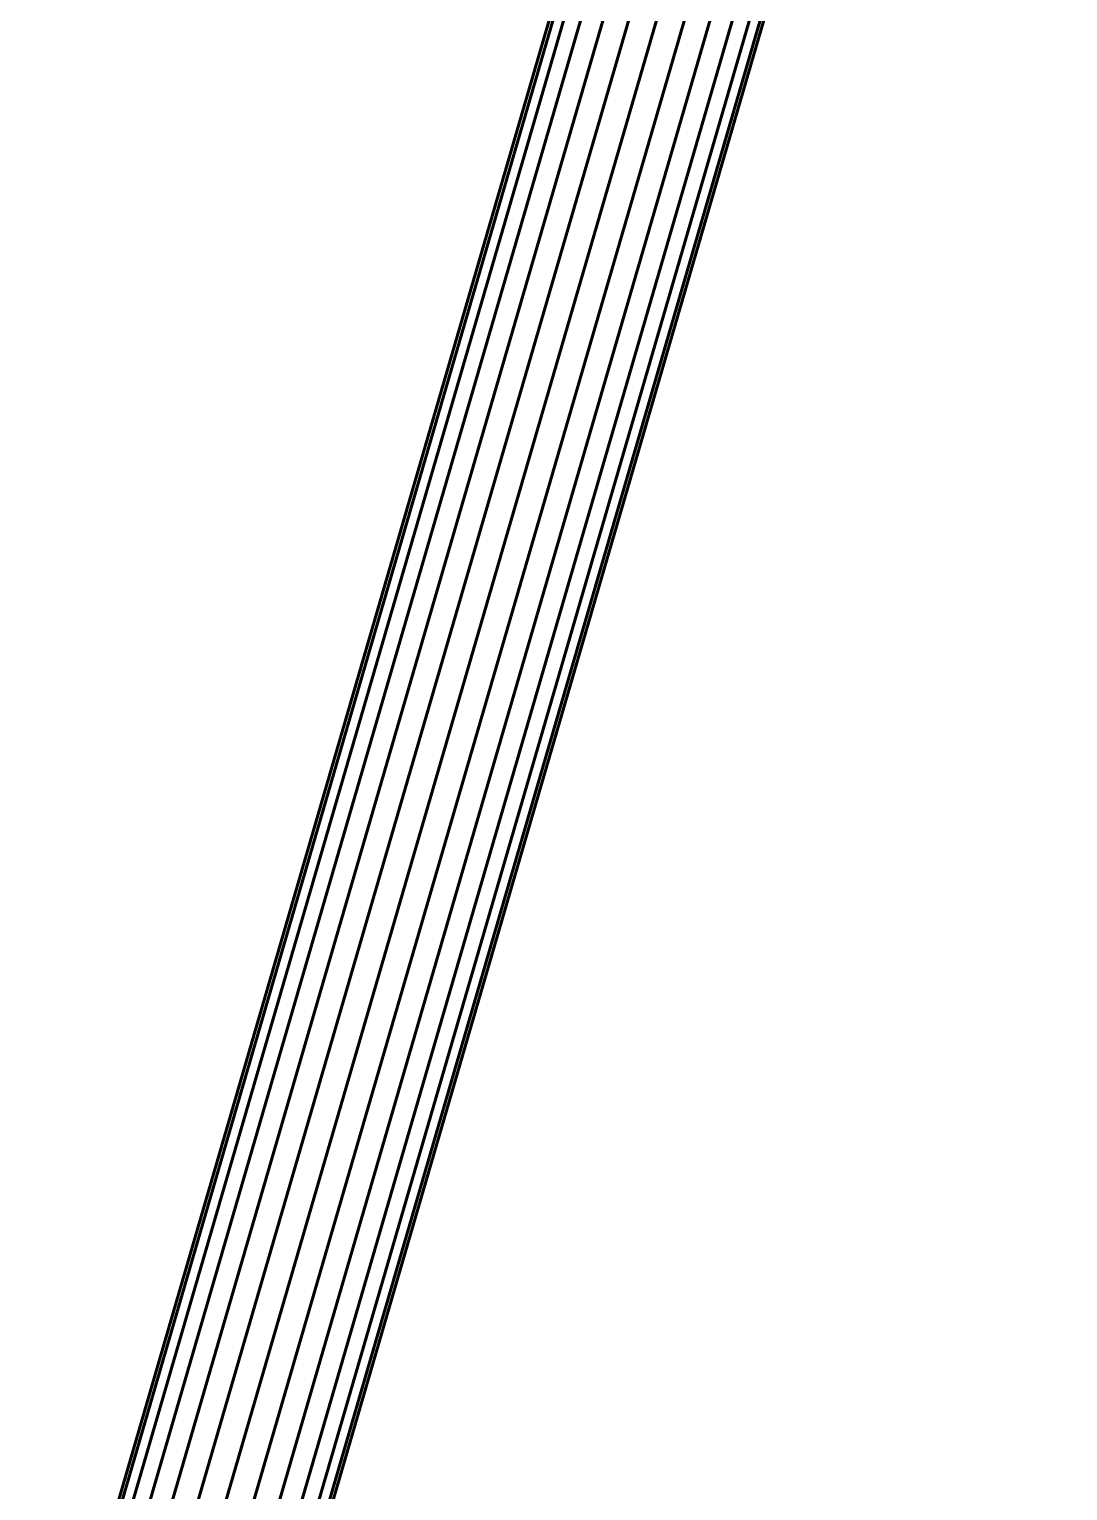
# Model space of a CAD drawing. Header units: inches. Extents: x -1654 to 1344, y -1538 to 36.
# Drawn here: x 676.6 to 716.9, y -718.6 to -661.8 of the extents above; entities that cross this region are included whole.
import ezdxf

# ---------------------------------------------------------------- set-up
doc = ezdxf.new("R2010")
doc.units = ezdxf.units.IN
doc.header["$MEASUREMENT"] = 0
doc.linetypes.add('Center', pattern=[1.25, 0.25, -0.1875, 0.625, -0.1875])
doc.layers.add('M-HVAC-DUCT', color=1, linetype='Center', lineweight=30)
doc.layers.add('M-HVAC-DUCT-SA', color=1, linetype='Continuous', lineweight=50)

msp = doc.modelspace()

# ---------------------------------------------------------------- linework, layer by layer
at = {"layer": 'M-HVAC-DUCT', "color": 5}
msp.add_line((713.07, -619.742, 1326), (680.409, -732.09, 1326), dxfattribs=at)
msp.add_line((713.07, -619.742, 1326), (680.409, -732.09, 1326), dxfattribs=at)

# ---------------------------------------------------------------- meshes
at = {"layer": 'M-HVAC-DUCT-SA', "color": 8}
mesh = msp.add_polyface(dxfattribs=at)
corners = [(713.07, -619.742, 1330), (712.076, -619.453, 1329.864), (711.15, -619.183, 1329.464), (710.354, -618.952, 1328.828), (709.744, -618.774, 1328), (709.36, -618.663, 1327.035), (709.229, -618.625, 1326), (676.568, -730.974, 1326), (676.699, -731.012, 1327.035), (677.083, -731.123, 1328), (677.693, -731.301, 1328.828), (678.489, -731.532, 1329.464), (679.415, -731.801, 1329.864), (680.409, -732.09, 1330)]
mesh.append_faces([[corners[k] for k in face] for face in [(8, 9, 4, 5), (3, 4, 9, 10), (11, 12, 1, 2), (2, 3, 10, 11)]], dxfattribs={"vtx1": -1, "vtx3": -1, "color": 8})
mesh.append_faces([[corners[k] for k in face] for face in [(6, 7, 8, 5)]], dxfattribs={"vtx2": -1, "color": 8})
mesh.append_faces([[corners[k] for k in face] for face in [(12, 13, 0, 1)]], dxfattribs={"vtx3": -1, "color": 8})
mesh = msp.add_polyface(dxfattribs=at)
corners = [(709.229, -618.625, 1326), (709.36, -618.663, 1324.965), (709.744, -618.774, 1324), (710.354, -618.952, 1323.172), (711.15, -619.183, 1322.536), (712.076, -619.453, 1322.136), (713.07, -619.742, 1322), (680.409, -732.09, 1322), (679.415, -731.801, 1322.136), (678.489, -731.532, 1322.536), (677.693, -731.301, 1323.172), (677.083, -731.123, 1324), (676.699, -731.012, 1324.965), (676.568, -730.974, 1326)]
mesh.append_faces([[corners[k] for k in face] for face in [(7, 8, 5, 6)]], dxfattribs={"vtx1": -1, "color": 8})
mesh.append_faces([[corners[k] for k in face] for face in [(8, 9, 4, 5), (3, 4, 9, 10), (11, 12, 1, 2), (2, 3, 10, 11)]], dxfattribs={"vtx1": -1, "vtx3": -1, "color": 8})
mesh.append_faces([[corners[k] for k in face] for face in [(12, 13, 0, 1)]], dxfattribs={"vtx3": -1, "color": 8})
mesh = msp.add_polyface(dxfattribs=at)
corners = [(716.911, -620.858, 1326), (716.78, -620.82, 1327.035), (716.397, -620.709, 1328), (715.786, -620.531, 1328.828), (714.991, -620.3, 1329.464), (714.064, -620.031, 1329.864), (713.07, -619.742, 1330), (680.409, -732.09, 1330), (681.403, -732.379, 1329.864), (682.33, -732.649, 1329.464), (683.125, -732.88, 1328.828), (683.735, -733.057, 1328), (684.119, -733.169, 1327.035), (684.25, -733.207, 1326)]
mesh.append_faces([[corners[k] for k in face] for face in [(7, 8, 5, 6)]], dxfattribs={"vtx1": -1, "color": 8})
mesh.append_faces([[corners[k] for k in face] for face in [(8, 9, 4, 5), (3, 4, 9, 10), (11, 12, 1, 2), (2, 3, 10, 11)]], dxfattribs={"vtx1": -1, "vtx3": -1, "color": 8})
mesh.append_faces([[corners[k] for k in face] for face in [(12, 13, 0, 1)]], dxfattribs={"vtx3": -1, "color": 8})
mesh = msp.add_polyface(dxfattribs=at)
corners = [(713.07, -619.742, 1322), (714.064, -620.031, 1322.136), (714.991, -620.3, 1322.536), (715.786, -620.531, 1323.172), (716.397, -620.709, 1324), (716.78, -620.82, 1324.965), (716.911, -620.858, 1326), (684.25, -733.207, 1326), (684.119, -733.169, 1324.965), (683.735, -733.057, 1324), (683.125, -732.88, 1323.172), (682.33, -732.649, 1322.536), (681.403, -732.379, 1322.136), (680.409, -732.09, 1322)]
mesh.append_faces([[corners[k] for k in face] for face in [(7, 8, 5, 6)]], dxfattribs={"vtx1": -1, "color": 8})
mesh.append_faces([[corners[k] for k in face] for face in [(8, 9, 4, 5), (3, 4, 9, 10), (11, 12, 1, 2), (2, 3, 10, 11)]], dxfattribs={"vtx1": -1, "vtx3": -1, "color": 8})
mesh.append_faces([[corners[k] for k in face] for face in [(12, 13, 0, 1)]], dxfattribs={"vtx3": -1, "color": 8})

doc.saveas('drawing.dxf')
